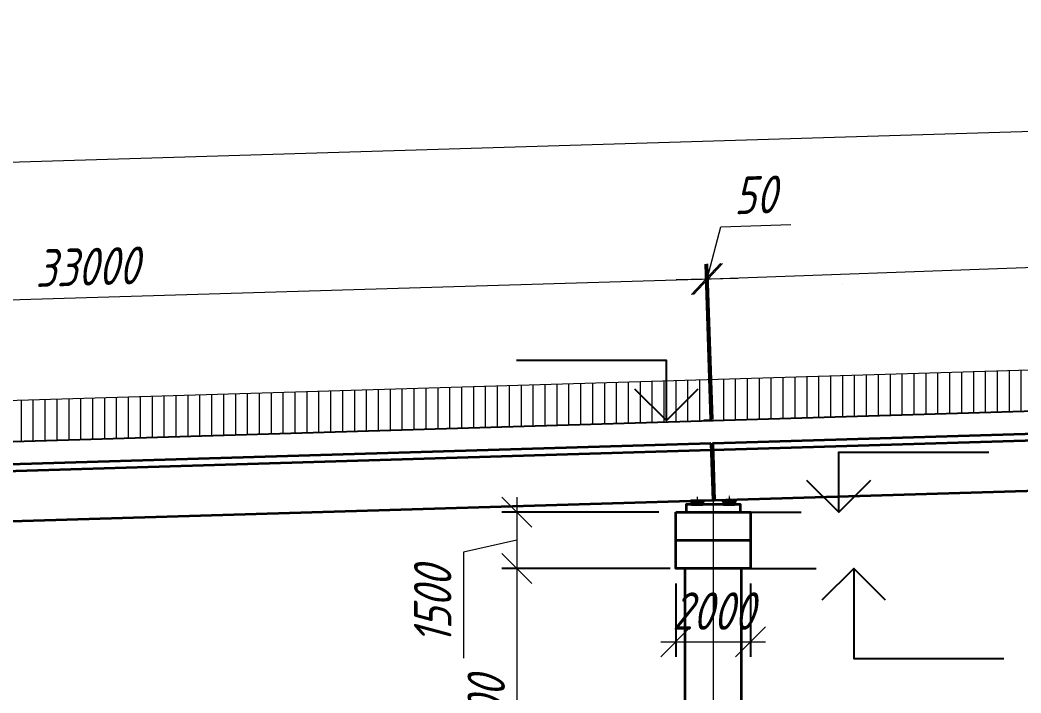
# Model space of a CAD drawing. Header units: millimetres. Extents: x 6546658 to 12951752, y -1354198 to 1102852.
# Drawn here: x 6818050 to 6844749, y 12606 to 30555 of the extents above; entities that cross this region are included whole.
import ezdxf
from ezdxf.enums import TextEntityAlignment as Align

# ---------------------------------------------------------------- set-up
doc = ezdxf.new("R2018")
doc.units = ezdxf.units.MM
doc.linetypes.add('осевая', pattern=[50.8, 31.75, -6.35, 6.35, -6.35])
doc.layers.get('Defpoints').update_dxf_attribs({"color": 254, "lineweight": 0})
for name, color, linetype, lineweight in [('1-Бетон', 114, 'Continuous', 35), ('1-Примечания', 4, 'Continuous', 25), ('1-Размеры', 1, 'Continuous', 25), ('1-Текст_3', 250, 'Continuous', 25), ('ИС_Ось', 1, 'осевая', 18), ('ИС_Размер', 3, 'Continuous', 18), ('ИС_Тонкая', 3, 'Continuous', 18)]:
    doc.layers.add(name, color=color, linetype=linetype, lineweight=lineweight)
doc.layers.add('Красный профиль', color=1, linetype='Continuous')
doc.styles.add('0', font='isocpeur.ttf', dxfattribs={"width": 0.8, "oblique": 15})
doc.styles.get("Standard").update_dxf_attribs({"font": 'arial.ttf'})
doc.dimstyles.new('М400нов', dxfattribs={"dimscale": 400, "dimtxt": 2.5, "dimasz": 2, "dimexe": 1, "dimexo": 1, "dimgap": 0.8, "dimtad": 1, "dimdec": 0, "dimzin": 0, "dimdsep": 46, "dimtxsty": '0', "dimblk": 'OBLIQUE', "dimcen": 0.09, "dimdle": 1, "dimclrd": 256, "dimclre": 256, "dimclrt": 256, "dimadec": 4, "dimazin": 0, "dimtfac": 1, "dimtdec": 0, "dimtmove": 1, "dimatfit": 2, "dimfxl": 1, "dimtolj": 1, "dimtzin": 0, "dimlwd": -1, "dimarcsym": 0})

# ---------------------------------------------------------------- blocks, each defined once
blk = doc.blocks.new('33')
at = {"layer": '1-Бетон'}
for points in [[(33000, 1530), (33000, 0), (0, 0), (0, 1530), (33000, 1530)], [(0, 1350), (33000, 1350)]]:
    blk.add_lwpolyline(points, dxfattribs=at)
at = {"layer": 'ИС_Ось'}
for points in [[(400, -108), (400, 108)], [(32600, -108), (32600, 108)]]:
    blk.add_lwpolyline(points, dxfattribs=at)
blk = doc.blocks.new('_Oblique')
at = {"color": 0, "linetype": 'ByBlock', "lineweight": -2}
blk.add_line((-0.5, -0.5), (0.5, 0.5), dxfattribs=at)
blk = doc.blocks.new('*D300')
at = {"layer": 'Defpoints', "color": 0, "linetype": 'Continuous', "transparency": 16777216}
for p in [(6929942, 30143), (6930166, 22692), (6775855, 18046)]:
    blk.add_point(p, dxfattribs=at)
at = {"layer": 'ИС_Размер', "lineweight": -2, "transparency": 16777216}
for p, q in [((6930154, 23092), (6929930, 30543)), ((6775843, 18446), (6775619, 25898))]:
    blk.add_line(p, q, dxfattribs=at)
at = {"layer": 'ИС_Размер', "transparency": 16777216}
blk.add_line((6775231, 25486), (6930342, 30155), dxfattribs=at)
at = {"layer": 'ИС_Размер', "linetype": 'Continuous', "transparency": 16777216, "xscale": 800, "yscale": 800, "zscale": 800}
for p, rotation in [((6929942, 30143), 1.724269677828699), ((6775631, 25498), 181.7242696778287)]:
    blk.add_blockref('_Oblique', p, dxfattribs=dict(at, rotation=rotation))
at = {"layer": 'ИС_Размер', "linetype": 'Continuous', "transparency": 16777216, "insert": (6852762, 28640), "char_height": 1000, "attachment_point": 5, "rotation": 1.7243, "style": '0'}
blk.add_mtext('\\A1;154400', dxfattribs=at)
blk = doc.blocks.new('*D301')
at = {"layer": 'Defpoints', "color": 0, "linetype": 'Continuous', "transparency": 16777216}
for p in [(6836353, 23647), (6836478, 19499), (6803493, 18509)]:
    blk.add_point(p, dxfattribs=at)
at = {"layer": 'ИС_Размер', "lineweight": -2, "transparency": 16777216}
for p, q in [((6836466, 19899), (6836341, 24047)), ((6803481, 18909), (6803356, 23057))]:
    blk.add_line(p, q, dxfattribs=at)
at = {"layer": 'ИС_Размер', "transparency": 16777216}
blk.add_line((6802968, 22645), (6836753, 23659), dxfattribs=at)
at = {"layer": 'ИС_Размер', "linetype": 'Continuous', "transparency": 16777216, "xscale": 800, "yscale": 800, "zscale": 800}
for p, rotation in [((6836353, 23647), 1.718358011817151), ((6803368, 22657), 181.7183580118171)]:
    blk.add_blockref('_Oblique', p, dxfattribs=dict(at, rotation=rotation))
at = {"layer": 'ИС_Размер', "linetype": 'Continuous', "transparency": 16777216, "insert": (6819836, 23972), "char_height": 1000, "attachment_point": 5, "rotation": 1.7184, "style": '0'}
blk.add_mtext('\\A1;33000', dxfattribs=at)
blk = doc.blocks.new('*D302')
at = {"layer": 'Defpoints', "color": 0, "linetype": 'Continuous', "transparency": 16777216}
for p in [(6836398, 23649), (6836478, 19499), (6836526, 19500)]:
    blk.add_point(p, dxfattribs=at)
at = {"layer": 'ИС_Размер', "transparency": 16777216}
for p, q in [((6836745, 25040), (6838612, 25098)), ((6836374, 23648), (6836745, 25040)), ((6836349, 23647), (6835550, 23623)), ((6836349, 23647), (6836398, 23649)), ((6836349, 23647), (6836398, 23649)), ((6836398, 23649), (6837197, 23674))]:
    blk.add_line(p, q, dxfattribs=at)
at = {"layer": 'ИС_Размер', "lineweight": -2, "transparency": 16777216}
for p, q in [((6836466, 19899), (6836337, 24047)), ((6836514, 19900), (6836385, 24049))]:
    blk.add_line(p, q, dxfattribs=at)
at = {"layer": 'ИС_Размер', "linetype": 'Continuous', "transparency": 16777216, "xscale": 800, "yscale": 800, "zscale": 800}
for p, rotation in [((6836349, 23647), 1.775280618229331), ((6836398, 23649), 181.7752806182293)]:
    blk.add_blockref('_Oblique', p, dxfattribs=dict(at, rotation=rotation))
at = {"layer": 'ИС_Размер', "linetype": 'Continuous', "transparency": 16777216, "insert": (6837653, 25889), "char_height": 1000, "attachment_point": 5, "rotation": 1.7753, "style": '0'}
blk.add_mtext('\\A1;50', dxfattribs=at)
blk = doc.blocks.new('*D306')
at = {"layer": 'Defpoints', "color": 0, "linetype": 'Continuous', "transparency": 16777216}
for p in [(6835788, 15928), (6831304, 7928), (6835338, 7928)]:
    blk.add_point(p, dxfattribs=at)
at = {"layer": 'ИС_Размер', "transparency": 16777216}
blk.add_line((6831304, 16328), (6831304, 7528), dxfattribs=at)
at = {"layer": 'ИС_Размер', "lineweight": -2, "transparency": 16777216}
for p, q in [((6835388, 15928), (6830904, 15928)), ((6834938, 7928), (6830904, 7928))]:
    blk.add_line(p, q, dxfattribs=at)
at = {"layer": 'ИС_Размер', "linetype": 'Continuous', "transparency": 16777216, "xscale": 800, "yscale": 800, "zscale": 800}
for p, rotation in [((6831304, 15928), 90), ((6831304, 7928), 270)]:
    blk.add_blockref('_Oblique', p, dxfattribs=dict(at, rotation=rotation))
at = {"layer": 'ИС_Размер', "linetype": 'Continuous', "transparency": 16777216, "insert": (6830484, 11928), "char_height": 1000, "attachment_point": 5, "rotation": 90, "style": '0'}
blk.add_mtext('\\A1;8000', dxfattribs=at)
blk = doc.blocks.new('*D311')
at = {"layer": 'Defpoints', "color": 0, "linetype": 'Continuous', "transparency": 16777216}
for p in [(6869376, 24835), (6869525, 20691), (6836547, 19505)]:
    blk.add_point(p, dxfattribs=at)
at = {"layer": 'ИС_Размер', "lineweight": -2, "transparency": 16777216}
for p, q in [((6869511, 21091), (6869362, 25235)), ((6836532, 19905), (6836383, 24049))]:
    blk.add_line(p, q, dxfattribs=at)
at = {"layer": 'ИС_Размер', "transparency": 16777216}
blk.add_line((6835998, 23635), (6869776, 24849), dxfattribs=at)
at = {"layer": 'ИС_Размер', "linetype": 'Continuous', "transparency": 16777216, "xscale": 800, "yscale": 800, "zscale": 800}
for p, rotation in [((6869376, 24835), 2.059747963360361), ((6836398, 23649), 182.0597479633603)]:
    blk.add_blockref('_Oblique', p, dxfattribs=dict(at, rotation=rotation))
at = {"layer": 'ИС_Размер', "linetype": 'Continuous', "transparency": 16777216, "insert": (6852858, 25061), "char_height": 1000, "attachment_point": 5, "rotation": 2.0597, "style": '0'}
blk.add_mtext('\\A1;33000', dxfattribs=at)
blk = doc.blocks.new('*U222')
at = {"layer": '1-Примечания', "linetype": 'Continuous'}
blk.add_line((0, 0), (3.5, 0), dxfattribs=at)
for points in [[(6, 0), (6, 4), (16, 4)], [(8.121, 2.121), (6, 0), (3.879, 2.121)]]:
    blk.add_lwpolyline(points, dxfattribs=at)
at = {"layer": '1-Текст_3', "lineweight": 30, "oblique": 15, "width": 0.8, "flags": 104}
blk.add_attdef('ВЫСОТА', text='', height=3, dxfattribs=at).set_placement((-5.756, 9.167), align=Align.MIDDLE_CENTER)
at = {"layer": '1-Текст_3', "lineweight": 30, "width": 0.8, "flags": 104}
blk.add_attdef('ПРИМЕЧАНИЕ', text='', height=3, dxfattribs=at).set_placement((11, 3.25), align=Align.TOP_CENTER)
blk = doc.blocks.new('*U220')
at = {"layer": '1-Примечания', "linetype": 'Continuous'}
blk.add_line((0, 0), (4.5, 0), dxfattribs=at)
for points in [[(9.121, -2.121), (7, 0), (4.879, -2.121)], [(7, 0), (7, -6), (17, -6)]]:
    blk.add_lwpolyline(points, dxfattribs=at)
at = {"layer": '1-Текст_3', "lineweight": 30, "oblique": 15, "width": 0.8, "flags": 104}
blk.add_attdef('ВЫСОТА', text='', height=3, dxfattribs=at).set_placement((-4.756, -0.833), align=Align.MIDDLE_CENTER)
at = {"layer": '1-Текст_3', "lineweight": 30, "width": 0.8, "flags": 104}
blk.add_attdef('ПРИМЕЧАНИЕ', text='', height=3, dxfattribs=at).set_placement((12, -6.75), align=Align.TOP_CENTER)
blk = doc.blocks.new('*D326')
at = {"layer": 'Defpoints', "color": 0, "linetype": 'Continuous', "transparency": 16777216}
for p in [(6835488, 17428), (6831304, 15928), (6835788, 15928)]:
    blk.add_point(p, dxfattribs=at)
at = {"layer": 'ИС_Размер', "transparency": 16777216}
for p, q in [((6831304, 17828), (6831304, 15528)), ((6831304, 16678), (6829877, 16358)), ((6829877, 16358), (6829877, 13530))]:
    blk.add_line(p, q, dxfattribs=at)
at = {"layer": 'ИС_Размер', "lineweight": -2, "transparency": 16777216}
for p, q in [((6835088, 17428), (6830904, 17428)), ((6835388, 15928), (6830904, 15928))]:
    blk.add_line(p, q, dxfattribs=at)
at = {"layer": 'ИС_Размер', "linetype": 'Continuous', "transparency": 16777216, "xscale": 800, "yscale": 800, "zscale": 800}
for p, rotation in [((6831304, 17428), 90), ((6831304, 15928), 270)]:
    blk.add_blockref('_Oblique', p, dxfattribs=dict(at, rotation=rotation))
at = {"layer": 'ИС_Размер', "linetype": 'Continuous', "transparency": 16777216, "insert": (6829057, 14944), "char_height": 1000, "attachment_point": 5, "rotation": 90, "style": '0'}
blk.add_mtext('\\A1;1500', dxfattribs=at)
blk = doc.blocks.new('*U211')
at = {"layer": '1-Примечания', "linetype": 'Continuous'}
blk.add_line((0, 0), (0.5, 0), dxfattribs=at)
for points in [[(3, 0), (3, 4), (13, 4)], [(5.121, 2.121), (3, 0), (0.879, 2.121)]]:
    blk.add_lwpolyline(points, dxfattribs=at)
at = {"layer": '1-Текст_3', "lineweight": 30, "oblique": 15, "width": 0.8, "flags": 104}
blk.add_attdef('ВЫСОТА', text='', height=3, dxfattribs=at).set_placement((-8.756, 9.167), align=Align.MIDDLE_CENTER)
at = {"layer": '1-Текст_3', "lineweight": 30, "width": 0.8, "flags": 104}
blk.add_attdef('ПРИМЕЧАНИЕ', text='', height=3, dxfattribs=at).set_placement((8, 3.25), align=Align.TOP_CENTER)
blk = doc.blocks.new('*D332')
at = {"layer": 'Defpoints', "color": 0, "linetype": 'Continuous', "transparency": 16777216}
for p in [(6835538, 15928), (6837538, 15928), (6837538, 13970)]:
    blk.add_point(p, dxfattribs=at)
at = {"layer": 'ИС_Размер', "lineweight": -2, "transparency": 16777216}
for p, q in [((6835538, 15528), (6835538, 13570)), ((6837538, 15528), (6837538, 13570))]:
    blk.add_line(p, q, dxfattribs=at)
at = {"layer": 'ИС_Размер', "transparency": 16777216}
blk.add_line((6835138, 13970), (6837938, 13970), dxfattribs=at)
at = {"layer": 'ИС_Размер', "linetype": 'Continuous', "transparency": 16777216, "xscale": 800, "yscale": 800, "zscale": 800, "rotation": 180}
blk.add_blockref('_Oblique', (6835538, 13970), dxfattribs=at)
at = {"layer": 'ИС_Размер', "linetype": 'Continuous', "transparency": 16777216, "xscale": 800, "yscale": 800, "zscale": 800}
blk.add_blockref('_Oblique', (6837538, 13970), dxfattribs=at)
at = {"layer": 'ИС_Размер', "linetype": 'Continuous', "transparency": 16777216, "insert": (6836538, 14790), "char_height": 1000, "attachment_point": 5, "style": '0'}
blk.add_mtext('\\A1;2000', dxfattribs=at)

msp = doc.modelspace()

# ---------------------------------------------------------------- hatches: boundary and pattern name
at = {"layer": 'ИС_Тонкая'}
h = msp.add_hatch(dxfattribs=at)
h.set_pattern_fill('ANSI31', color=256, scale=100, angle=45)
h.set_pattern_definition([(90, (-4328068.45, 93533.4), (-317.5, 0), [])])
h.paths.add_polyline_path([(6920579.3, 22365.3), (6920680, 22342.3), (6920780, 22346.3), (6920879.9, 22350.3), (6920979.9, 22354.2), (6921079.8, 22358.2), (6921179.8, 22362.2), (6921279.7, 22366.1), (6921379.7, 22370.1), (6921479.6, 22374.1), (6921579.6, 22378.1), (6921679.5, 22382), (6921779.4, 22386), (6921879.4, 22390), (6921979.3, 22393.9), (6922079.3, 22397.9), (6922179.2, 22401.9), (6922279.2, 22405.9), (6922379.1, 22409.8), (6922479.1, 22413.8), (6922579, 22417.8), (6922679, 22421.8), (6922778.9, 22425.7), (6922878.9, 22429.7), (6922978.8, 22433.7), (6923078.8, 22437.7), (6923178.7, 22441.7), (6923278.7, 22445.6), (6923378.6, 22449.6), (6923478.6, 22453.6), (6923578.5, 22457.6), (6923678.5, 22461.6), (6923778.4, 22465.6), (6923878.4, 22469.5), (6923978.3, 22473.5), (6924078.3, 22477.5), (6924178.2, 22481.5), (6924278.2, 22485.5), (6924378.1, 22489.5), (6924478.1, 22493.5), (6924578, 22497.4), (6924678, 22501.4), (6924686.7, 22501.8), (6924777.9, 22505.4), (6924877.9, 22509.4), (6924977.8, 22513.4), (6925077.8, 22517.4), (6925177.7, 22521.4), (6925277.7, 22525.4), (6925377.6, 22529.4), (6925477.6, 22533.4), (6925577.5, 22537.4), (6925677.5, 22541.3), (6925777.4, 22545.3), (6925877.4, 22549.3), (6925977.3, 22553.3), (6926077.3, 22557.3), (6926177.2, 22561.3), (6926277.2, 22565.3), (6926377.1, 22569.3), (6926477.1, 22573.3), (6926577, 22577.3), (6926677, 22581.3), (6926776.9, 22585.3), (6926876.9, 22589.3), (6926976.8, 22593.3), (6927076.7, 22597.3), (6927176.7, 22601.3), (6927276.6, 22605.3), (6927376.6, 22609.3), (6927476.5, 22613.4), (6927576.5, 22617.4), (6927676.4, 22621.4), (6927776.4, 22625.4), (6927876.3, 22629.4), (6927976.3, 22633.4), (6928076.2, 22637.4), (6928176.2, 22641.4), (6928276.1, 22645.4), (6928376.1, 22649.4), (6928476, 22653.4), (6928576, 22657.4), (6928675.9, 22661.5), (6928775.9, 22665.5), (6928875.8, 22669.5), (6928975.8, 22673.5), (6929075.7, 22677.5), (6929175.7, 22681.5), (6929275.6, 22685.5), (6929375.6, 22689.6), (6929475.5, 22693.6), (6929575.5, 22697.6), (6929675.4, 22701.6), (6929775.4, 22705.6), (6929875.3, 22709.7), (6929975.3, 22713.7), (6930149.9, 22691.2), (6930166, 22691.7), (6930165, 22749.9), (6930161.3, 22970), (6930147.2, 23791.7), (6775822, 19150), (6775854.2, 18077.4)])

# ---------------------------------------------------------------- linework, layer by layer
at = {"layer": '1-Бетон'}
for points in [[(6835814.1, 17428.2), (6837264.1, 17428.2), (6837264.1, 17628.7), (6835814.1, 17628.7)], [(6835943.8, 17706.7), (6836283.8, 17706.7), (6836283.8, 17726.7), (6835943.8, 17726.7)], [(6835963.8, 17628.7), (6836263.8, 17628.7), (6836263.8, 17706.7), (6835963.8, 17706.7)], [(6836793.9, 17706.7), (6837133.9, 17706.7), (6837133.9, 17726.7), (6836793.9, 17726.7)], [(6836813.9, 17628.7), (6837113.9, 17628.7), (6837113.9, 17706.7), (6836813.9, 17706.7)], [(6835538.3, 17428.2), (6837538.3, 17428.2), (6837538.3, 15928.2), (6835538.3, 15928.2)]]:
    msp.add_lwpolyline(points, close=True, dxfattribs=at)
for points in [[(6835538.3, 16678.2), (6837538.3, 16678.2)], [(6837288.3, 15928.2), (6837287.9, 7928.2), (6835787.9, 7928.2), (6835788.3, 15928.2)]]:
    msp.add_lwpolyline(points, dxfattribs=at)
at = {"layer": 'ИС_Ось', "ltscale": 500}
msp.add_lwpolyline([(6836538.7, 17980.2), (6836538.7, -11091.6)], dxfattribs=at)
at = {"layer": 'ИС_Ось'}
for points in [[(6836113.3, 17826.9), (6836113.3, 17621.7)], [(6836113.7, 17826.9), (6836113.7, 17621.7)], [(6836963.3, 17826.6), (6836963.3, 17621.4)], [(6836963.7, 17826.6), (6836963.7, 17621.4)]]:
    msp.add_lwpolyline(points, dxfattribs=at)
at = {"layer": 'ИС_Тонкая'}
msp.add_lwpolyline([(6775822, 19150), (6917403.7, 23397.4)], dxfattribs=at)
at = {"layer": 'Красный профиль', "linetype": 'Continuous', "flags": 128}
msp.add_lwpolyline([(6761841.5, 17630.1), (6917436.7, 22297.9)], dxfattribs=at)

# ---------------------------------------------------------------- block references
at = {"linetype": 'Continuous'}
for p, rotation in [((6836580.5, 17740.7), 1.718358011817057), ((6803539.7, 16749.2), 1.718358011816822)]:
    msp.add_blockref('33', p, dxfattribs=dict(at, rotation=rotation))
at = {"layer": '1-Размеры', "transparency": 33554687}
ref = msp.add_blockref('*U211', (6836491.5, 19869.6), dxfattribs=dict(at, xscale=-399.9999999999999, yscale=399.9999999999999, zscale=399.9999999999999, rotation=359.999718071565))
lines = msp.add_mtext('\\W0.8000;19.87', dxfattribs={"layer": '1-Текст_3', "insert": (6839993.9, 23536.5), "char_height": 2.5, "attachment_point": 1, "rotation": 359.99972, "bg_fill": 3, "box_fill_scale": 1, "bg_fill_color": 256, "bg_fill_transparency": 0})
ref.add_attrib('ВЫСОТА', '', (6839993.9, 23536.5)).embed_mtext(lines)
lines = msp.add_mtext('\\W0.8000;', dxfattribs={"layer": '1-Текст_3', "insert": (6833291.5, 21169.6), "char_height": 2.5, "attachment_point": 1, "rotation": 359.99972, "bg_fill": 3, "box_fill_scale": 1, "bg_fill_color": 256, "bg_fill_transparency": 0})
ref.add_attrib('ПРИМЕЧАНИЕ', '', (6833291.5, 21169.6)).embed_mtext(lines)
ref = msp.add_blockref('*U222', (6837489.1, 17428.2), dxfattribs=dict(at, xscale=399.9999999999998, yscale=399.9999999999998, zscale=399.9999999999998, rotation=0.0002819284350356197))
lines = msp.add_mtext('\\W0.8000;17.43', dxfattribs={"layer": '1-Текст_3', "insert": (6835186.7, 21095.1), "char_height": 2.5, "attachment_point": 1, "rotation": 0.00028, "bg_fill": 3, "box_fill_scale": 1, "bg_fill_color": 256, "bg_fill_transparency": 0})
ref.add_attrib('ВЫСОТА', '', (6835186.7, 21095.1)).embed_mtext(lines)
lines = msp.add_mtext('\\W0.8000;', dxfattribs={"layer": '1-Текст_3', "insert": (6841889.1, 18728.2), "char_height": 2.5, "attachment_point": 1, "rotation": 0.00028, "bg_fill": 3, "box_fill_scale": 1, "bg_fill_color": 256, "bg_fill_transparency": 0})
ref.add_attrib('ПРИМЕЧАНИЕ', '', (6841889.1, 18728.2)).embed_mtext(lines)
ref = msp.add_blockref('*U220', (6837489.1, 15928.2), dxfattribs=dict(at, xscale=399.9999999999998, yscale=399.9999999999998, zscale=399.9999999999998, rotation=0.0002819284350356197))
lines = msp.add_mtext('\\W0.8000;15.93', dxfattribs={"layer": '1-Текст_3', "insert": (6835586.7, 15595.1), "char_height": 2.5, "attachment_point": 1, "rotation": 0.00028, "bg_fill": 3, "box_fill_scale": 1, "bg_fill_color": 256, "bg_fill_transparency": 0})
ref.add_attrib('ВЫСОТА', '', (6835586.7, 15595.1)).embed_mtext(lines)
lines = msp.add_mtext('\\W0.8000;', dxfattribs={"layer": '1-Текст_3', "insert": (6842289.1, 13228.2), "char_height": 2.5, "attachment_point": 1, "rotation": 0.00028, "bg_fill": 3, "box_fill_scale": 1, "bg_fill_color": 256, "bg_fill_transparency": 0})
ref.add_attrib('ПРИМЕЧАНИЕ', '', (6842289.1, 13228.2)).embed_mtext(lines)

# ---------------------------------------------------------------- dimensions: what is measured, and where the dimension line sits
at = {"layer": 'ИС_Размер', "linetype": 'Continuous'}
for p1, p2, distance, override, picture, middle in [((6775855, 18046.5), (6930166.1, 22691.7), 7455, {"dimrnd": 200}, '*D300', (6852761.6, 28640.3)), ((6836477.9198, 19498.823), (6836526.3765, 19500.3249), 4150.5978, {"dimrnd": 10}, '*D302', (6837039.0573, 25869.8626))]:
    dim = msp.add_aligned_dim(p1=p1, p2=p2, distance=distance, dimstyle='М400нов', override=override, dxfattribs=at)
    dim.commit()
    dim.dimension.update_dxf_attribs({"geometry": picture, "text_midpoint": middle})
for p1, p2, distance, picture, middle in [((6836546.8, 19505.3), (6869525.5, 20691.3), 4146.3, '*D311', (6852857.7, 25061.4)), ((6803492.8, 18509.3), (6836477.9, 19498.8), 4150, '*D301', (6819836.3, 23971.8))]:
    dim = msp.add_aligned_dim(p1=p1, p2=p2, distance=distance, dimstyle='М400нов', dxfattribs=at)
    dim.commit()
    dim.dimension.update_dxf_attribs({"geometry": picture, "text_midpoint": middle})
dim = msp.add_linear_dim(base=(6831304.2, 15928.2), p1=(6835488.3, 17428.2), p2=(6835788.3, 15928.2), angle=90, dimstyle='М400нов', dxfattribs=at)
dim.commit()
dim.dimension.update_dxf_attribs({"geometry": '*D326', "text_midpoint": (6829877.1, 16037.6), "dimtype": 160})
dim = msp.add_linear_dim(base=(6831304.2, 7928.2), p1=(6835788.3, 15928.2), p2=(6835337.9, 7928.2), angle=90, dimstyle='М400нов', dxfattribs=at)
dim.commit()
dim.dimension.update_dxf_attribs({"geometry": '*D306', "text_midpoint": (6830484.2, 11928.2)})
dim = msp.add_linear_dim(base=(6837538.3, 13970.5), p1=(6835538.3, 15928.2), p2=(6837538.3, 15928.2), dimstyle='М400нов', dxfattribs=at)
dim.commit()
dim.dimension.update_dxf_attribs({"geometry": '*D332', "text_midpoint": (6836538.3, 13970.5), "dimtype": 160})

doc.saveas('drawing.dxf')
